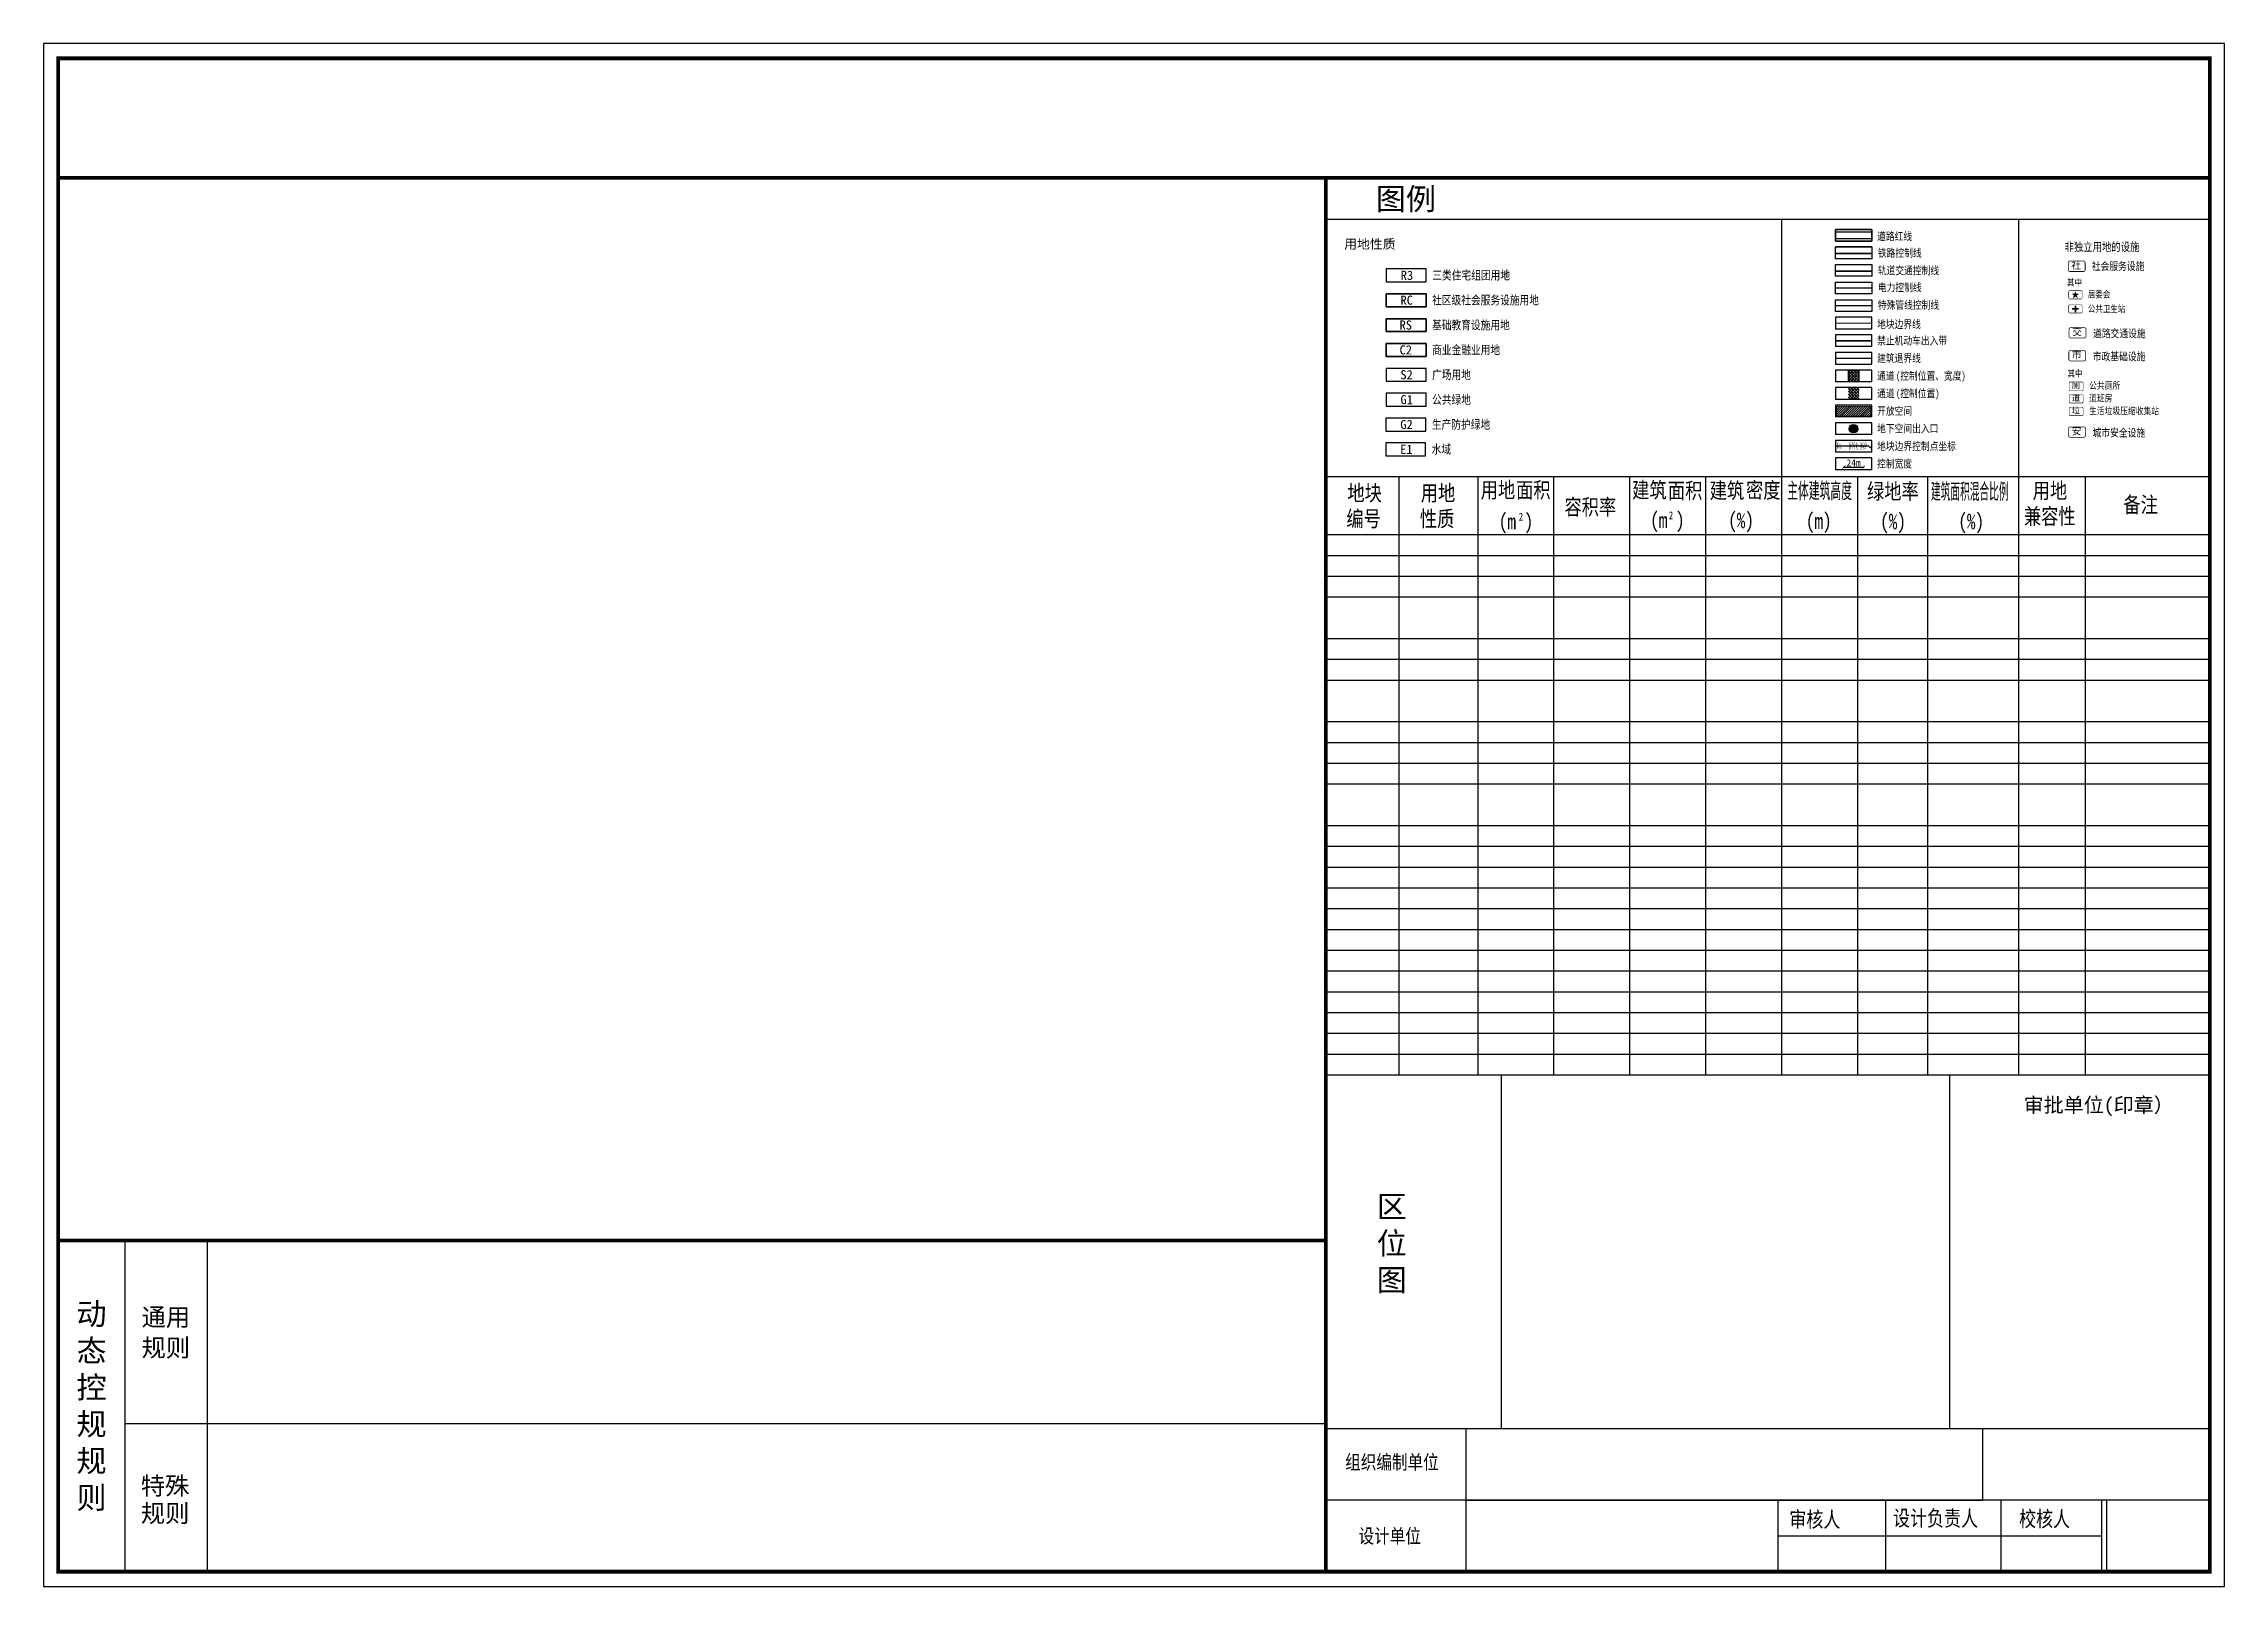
# Model space of a CAD drawing. Extents: x 0 to 420, y 0 to 297.
import ezdxf
from ezdxf.enums import TextEntityAlignment as Align

# ---------------------------------------------------------------- set-up
doc = ezdxf.new("R2010")
doc.units = 0
for name, pattern in [('01$0$ACAD_ISO10W100', [18.5, 12, -3, 0.5, -3]), ('01$0$DASHED', [0.75, 0.5, -0.25]), ('DASH1', [1.5, 1, -0.5])]:
    doc.linetypes.add(name, pattern=pattern)
doc.layers.add('02 图框', color=7, linetype='Continuous')
doc.styles.add('HT', font='')
doc.styles.add('st', font='')
doc.styles.get("Standard").update_dxf_attribs({"font": 'simhei.ttf'})
doc.styles.add('地块编号', font='')
doc.styles.add('宋体', font='', dxfattribs={"height": 100})
doc.styles.add('黑体', font='simhei.ttf')
doc.styles.get('HT').set_extended_font_data('SimSun')
doc.styles.get('st').set_extended_font_data('SimSun')
doc.styles.get('地块编号').set_extended_font_data('SimSun')
doc.styles.get('宋体').set_extended_font_data('SimSun')
doc.linetypes.add('BATTING', pattern='A,0.00254,-2.54,[134,ltypeshp.shx,S=2.54,R=0,X=-2.54,Y=0],-5.08,[134,ltypeshp.shx,S=2.54,R=180,X=2.54,Y=0],-2.54', length=10.16254)
doc.linetypes.add('TRACKS', pattern='A,3.81,[130,ltypeshp.shx,S=6.35,R=0,X=0,Y=0],3.81', length=7.62)
pattern_1 = [(45, (-114.0024, 70.00737), (-0.27629943, 0.27629943), []), (135, (-114.0024, 70.00737), (-0.27629943, -0.27629943), [])]

# ---------------------------------------------------------------- blocks, each defined once
blk = doc.blocks.new('cood')
blk.add_line((0, 0), (66.7, 0))
for s, p in [('X=', (2.1, 0.7)), ('Y=', (2.6, -7.3))]:
    blk.add_text(s, height=6).set_placement(p)
for tag, p in [('X', (64.6, 0.9)), ('Y', (64.6, -7.3))]:
    blk.add_attdef(tag, text='', height=6).set_placement(p, align=Align.RIGHT)
blk = doc.blocks.new('_ArchTick')
at = {"color": 0, "linetype": 'ByBlock', "const_width": 0.15}
blk.add_lwpolyline([(-0.5, -0.5), (0.5, 0.5)], dxfattribs=at)

msp = doc.modelspace()

# ---------------------------------------------------------------- hatches: boundary and pattern name
at = {"layer": '02 图框'}
for points in [[(391.3, 248.31), (391.76, 247.94), (391.57, 248.52), (392.05, 248.87), (391.45, 248.87), (391.29, 249.37), (391.12, 248.87), (390.59, 248.87), (391.01, 248.54), (390.81, 247.94)], [(391.93, 246.08), (391.47, 246.08), (391.47, 246.54), (391.14, 246.54), (391.14, 246.08), (390.68, 246.08), (390.68, 245.76), (391.14, 245.76), (391.14, 245.3), (391.47, 245.3), (391.47, 245.76), (391.93, 245.76)]]:
    msp.add_hatch(color=22, dxfattribs=at).paths.add_polyline_path(points)
h = msp.add_hatch(dxfattribs=at)
h.set_pattern_fill('ANSI37', color=4, scale=3.125971, style=0)
h.set_pattern_definition(pattern_1)
h.paths.add_polyline_path([(349.59, 234.16), (347.6, 234.16), (347.6, 231.9), (349.59, 231.9)])
at = {"layer": '02 图框', "ltscale": 0.5}
h = msp.add_hatch(dxfattribs=at)
h.set_pattern_fill('ANSI31', color=64, scale=2.500777, style=0)
h.set_pattern_definition([(45, (-114.0024, 70.00737), (-0.22103955, 0.22103955), [])])
h.paths.add_polyline_path([(351.87, 225.33), (351.87, 227.19), (345.31, 227.19), (345.31, 225.33)])
at = {"layer": '02 图框'}
h = msp.add_hatch(dxfattribs=at)
h.set_pattern_fill('ANSI37', color=4, scale=3.125971, style=0)
h.set_pattern_definition(pattern_1)
h.paths.add_polyline_path([(349.59, 230.77), (347.6, 230.77), (347.6, 228.51), (349.59, 228.51)])
h = msp.add_hatch(color=1, dxfattribs=at)
edge = h.paths.add_edge_path()
edge.add_arc((348.59, 222.87), 0.826, 0, 360)

# ---------------------------------------------------------------- linework, layer by layer
for p, q in [((334.7, 263.19), (334.7, 98.47)), ((352.07, 261.24), (345.11, 261.24)), ((345.11, 261.24), (345.11, 258.98)), ((352.07, 258.98), (352.07, 261.24)), ((380.36, 263.19), (380.36, 98.47)), ((345.11, 258.98), (352.07, 258.98)), ((352.07, 257.85), (345.11, 257.85)), ((352.07, 244.31), (345.11, 244.31)), ((345.11, 244.31), (345.11, 242.06)), ((352.07, 242.06), (352.07, 244.31)), ((352.07, 242.06), (345.11, 242.06)), ((352.07, 240.93), (345.11, 240.93)), ((345.11, 240.93), (345.11, 238.67)), ((352.07, 238.67), (352.07, 240.93)), ((352.07, 238.67), (345.11, 238.67)), ((352.07, 237.54), (345.11, 237.54)), ((345.11, 237.54), (345.11, 235.28)), ((345.11, 235.28), (352.07, 235.28)), ((352.07, 235.28), (352.07, 237.54)), ((352.07, 234.16), (345.11, 234.16)), ((345.11, 234.16), (345.11, 231.9)), ((352.07, 231.9), (345.11, 231.9)), ((352.07, 231.9), (352.07, 234.16)), ((352.07, 230.77), (345.11, 230.77)), ((345.11, 230.77), (345.11, 228.51)), ((352.07, 228.51), (345.11, 228.51)), ((352.07, 227.39), (345.11, 227.39)), ((345.11, 227.39), (345.11, 225.13)), ((352.07, 228.51), (352.07, 230.77)), ((352.07, 225.13), (352.07, 227.39)), ((352.07, 225.13), (345.11, 225.13)), ((352.07, 224), (345.11, 224)), ((345.11, 224), (345.11, 221.74)), ((352.07, 221.74), (352.07, 224)), ((352.07, 221.74), (345.11, 221.74)), ((352.07, 220.62), (345.11, 220.62)), ((345.11, 220.62), (345.11, 218.36)), ((352.07, 219.04), (351.35, 219.55)), ((352.07, 218.36), (352.07, 220.62)), ((352.07, 218.36), (345.11, 218.36)), ((352.07, 217.23), (345.11, 217.23)), ((345.11, 217.23), (345.11, 214.97)), ((352.07, 214.97), (345.11, 214.97)), ((346.72, 215.6), (346.72, 215.36)), ((346.72, 215.48), (350.47, 215.48)), ((350.47, 215.6), (350.47, 215.36)), ((352.07, 214.97), (352.07, 217.23)), ((276.19, 213.64), (276.19, 98.47)), ((290.82, 213.64), (290.82, 98.47)), ((305.45, 213.64), (305.45, 98.47)), ((320.07, 213.64), (320.07, 98.47)), ((349.33, 213.64), (349.33, 98.47)), ((362.81, 213.64), (362.81, 98.47)), ((393.21, 213.64), (393.21, 98.47)), ((31.53, 66.58), (31.53, 2.83))]:
    msp.add_line(p, q, dxfattribs=at)
for points in [[(420, 297), (0, 297), (0, 0), (420, 0)], [(345.11, 261.24), (352.07, 261.24), (352.07, 258.98), (345.11, 258.98)], [(345.11, 257.85), (352.07, 257.85), (352.07, 255.6), (345.11, 255.6)], [(345.11, 254.47), (352.07, 254.47), (352.07, 252.21), (345.11, 252.21)], [(258.55, 248.84), (266.25, 248.84), (266.25, 246.35), (258.55, 246.35)], [(345.11, 251.08), (352.07, 251.08), (352.07, 248.83), (345.11, 248.83)], [(258.55, 244.05), (266.25, 244.05), (266.25, 241.56), (258.55, 241.56)], [(345.11, 247.7), (352.07, 247.7), (352.07, 245.44), (345.11, 245.44)], [(258.55, 239.27), (266.25, 239.27), (266.25, 236.77), (258.55, 236.77)], [(280.76, 98.47), (367.09, 98.47), (367.09, 30.32), (280.76, 30.32)]]:
    msp.add_lwpolyline(points, close=True, dxfattribs=at)
at = {"layer": '02 图框', "const_width": 0.707}
msp.add_lwpolyline([(417.17, 294.17), (2.83, 294.17), (2.83, 2.83), (417.17, 2.83)], close=True, dxfattribs=at)
for points in [[(2.83, 271.19), (417.17, 271.19)], [(246.94, 271.19), (246.94, 2.83)], [(2.82, 66.58), (246.94, 66.58)], [(2.82, 66.58), (246.94, 66.58)], [(2.82, 66.58), (246.94, 66.58)]]:
    msp.add_lwpolyline(points, dxfattribs=at)
at = {"layer": '02 图框'}
for points in [[(246.94, 263.19), (417.17, 263.19)], [(258.59, 251.13), (266.28, 251.13), (266.28, 253.63), (258.59, 253.63), (258.59, 251.13)], [(258.59, 251.13), (266.28, 251.13), (266.28, 253.63), (258.59, 253.63), (258.59, 251.13)], [(258.55, 246.35), (266.25, 246.35), (266.25, 248.84), (258.55, 248.84), (258.55, 246.35)], [(258.55, 241.56), (266.25, 241.56), (266.25, 244.05), (258.55, 244.05), (258.55, 241.56)], [(258.55, 236.77), (266.25, 236.77), (266.25, 239.27), (258.55, 239.27), (258.55, 236.77)], [(258.55, 231.99), (266.25, 231.99), (266.25, 234.48), (258.55, 234.48), (258.55, 231.99)], [(258.55, 231.99), (266.25, 231.99), (266.25, 234.48), (258.55, 234.48), (258.55, 231.99)], [(258.55, 227.2), (266.25, 227.2), (266.25, 229.69), (258.55, 229.69), (258.55, 227.2)], [(258.55, 227.2), (266.25, 227.2), (266.25, 229.69), (258.55, 229.69), (258.55, 227.2)], [(258.52, 222.41), (266.21, 222.41), (266.21, 224.91), (258.52, 224.91), (258.52, 222.41)], [(258.52, 222.41), (266.21, 222.41), (266.21, 224.91), (258.52, 224.91), (258.52, 222.41)], [(258.48, 220.12), (258.48, 217.62), (266.17, 217.62), (266.17, 220.12), (258.48, 220.12)], [(258.48, 217.62), (266.17, 217.62), (266.17, 220.12), (258.48, 220.12), (258.48, 217.62)], [(246.94, 213.64), (417.17, 213.64)], [(261.09, 98.47), (261.09, 213.64)], [(246.94, 202.47), (417.17, 202.47)], [(246.94, 198.47), (417.17, 198.47)], [(246.94, 194.47), (417.17, 194.47)], [(246.94, 190.47), (417.17, 190.47)], [(246.94, 182.47), (417.17, 182.47)], [(246.94, 178.47), (417.17, 178.47)], [(246.94, 174.47), (417.17, 174.47)], [(246.94, 166.47), (417.17, 166.47)], [(246.94, 162.47), (417.17, 162.47)], [(246.94, 158.47), (417.17, 158.47)], [(246.94, 154.47), (417.17, 154.47)], [(246.94, 146.47), (417.17, 146.47)], [(246.94, 142.47), (417.17, 142.47)], [(246.94, 138.47), (417.17, 138.47)], [(246.94, 134.47), (417.17, 134.47)], [(246.94, 130.47), (417.17, 130.47)], [(246.94, 126.47), (417.17, 126.47)], [(246.94, 122.47), (417.17, 122.47)], [(246.94, 118.47), (417.17, 118.47)], [(246.94, 114.47), (417.17, 114.47)], [(246.94, 110.47), (417.17, 110.47)], [(246.94, 106.47), (417.17, 106.47)], [(246.94, 102.47), (417.17, 102.47)], [(15.7, 2.83), (15.7, 66.58)], [(15.7, 31.37), (246.94, 31.37)], [(417.17, 30.32), (246.94, 30.32)], [(273.94, 30.32), (273.94, 2.83)], [(417.17, 16.57), (246.94, 16.57)], [(333.98, 16.57), (333.98, 2.93)], [(354.81, 2.93), (354.81, 16.57)], [(377, 2.93), (377, 16.57)], [(396.38, 2.93), (396.38, 16.57)], [(397.38, 2.93), (397.38, 16.57)], [(333.98, 9.75), (396.38, 9.75)], [(2.83, 2.83), (246.94, 2.83)], [(2.83, 2.83), (246.94, 2.83)]]:
    msp.add_lwpolyline(points, dxfattribs=at)
at = {"layer": '02 图框', "color": 1, "linetype": 'Continuous', "ltscale": 2}
for points in [[(345.11, 260.79), (352.07, 260.79)], [(345.11, 259.51), (352.07, 259.51)]]:
    msp.add_lwpolyline(points, dxfattribs=at)
at = {"layer": '02 图框', "color": 42, "linetype": 'TRACKS', "ltscale": 0.01, "const_width": 0.288}
msp.add_lwpolyline([(345.11, 256.59), (352.07, 256.59)], dxfattribs=at)
at = {"layer": '02 图框', "color": 42, "linetype": 'DASH1', "const_width": 0.288}
msp.add_lwpolyline([(345.11, 253.2), (352.07, 253.2)], dxfattribs=at)
at = {"layer": '02 图框', "color": 22}
for points, const_width in [([(392.85, 255.13), (390.26, 255.13, 0.414214), (389.92, 254.79), (389.92, 253.47, 0.414214), (390.26, 253.13), (392.85, 253.13, 0.414214), (393.19, 253.47), (393.19, 254.79, 0.414214)], 0.135), ([(392.34, 249.44), (390.27, 249.44, 0.414214), (390, 249.17), (390, 248.12, 0.414214), (390.27, 247.85), (392.34, 247.85, 0.414214), (392.61, 248.12), (392.61, 249.17, 0.414214)], 0.108), ([(392.34, 246.72), (390.27, 246.72, 0.414214), (390, 246.45), (390, 245.4, 0.414214), (390.27, 245.13), (392.34, 245.13, 0.414214), (392.61, 245.4), (392.61, 246.45, 0.414214)], 0.108)]:
    msp.add_lwpolyline(points, format="xyb", close=True, dxfattribs=dict(at, const_width=const_width))
at = {"layer": '02 图框', "color": 42, "linetype": '01$0$ACAD_ISO10W100', "ltscale": 0.1, "const_width": 0.288}
msp.add_lwpolyline([(345.11, 249.95), (352.07, 249.95)], dxfattribs=at)
at = {"layer": '02 图框', "color": 42, "linetype": 'BATTING', "ltscale": 0.03, "const_width": 0.288}
msp.add_lwpolyline([(345.11, 246.57), (352.07, 246.57)], dxfattribs=at)
at = {"layer": '02 图框', "color": 30, "ltscale": 2, "const_width": 0.313, "flags": 128}
msp.add_lwpolyline([(345.11, 239.76), (352.07, 239.76)], dxfattribs=at)
at = {"layer": '02 图框', "linetype": 'Continuous', "ltscale": 5, "const_width": 0.239}
msp.add_lwpolyline([(345.11, 243.18), (352.07, 243.18)], dxfattribs=at)
at = {"layer": '02 图框', "color": 5, "const_width": 0.135}
msp.add_lwpolyline([(393.01, 242.33), (390.42, 242.33, 0.414214), (390.09, 241.99), (390.09, 240.67, 0.414214), (390.42, 240.34), (393.01, 240.34, 0.414214), (393.35, 240.67), (393.35, 241.99, 0.414214)], format="xyb", close=True, dxfattribs=at)
at = {"layer": '02 图框', "linetype": '01$0$DASHED', "ltscale": 3, "const_width": 0.298}
msp.add_lwpolyline([(345.11, 236.41), (352.07, 236.41)], dxfattribs=at)
at = {"layer": '02 图框', "color": 200}
for points, const_width in [([(392.96, 237.91), (390.37, 237.91, 0.414214), (390.04, 237.57), (390.04, 236.25, 0.414214), (390.37, 235.92), (392.96, 235.92, 0.414214), (393.3, 236.25), (393.3, 237.57, 0.414214)], 0.135), ([(392.53, 231.88), (390.38, 231.88, 0.414214), (390.1, 231.6), (390.1, 230.51, 0.414214), (390.38, 230.23), (392.53, 230.23, 0.414214), (392.81, 230.51), (392.81, 231.6, 0.414214)], 0.112), ([(392.53, 229.46), (390.38, 229.46, 0.414214), (390.1, 229.18), (390.1, 228.09, 0.414214), (390.38, 227.81), (392.53, 227.81, 0.414214), (392.81, 228.09), (392.81, 229.18, 0.414214)], 0.112), ([(392.53, 227.01), (390.38, 227.01, 0.414214), (390.1, 226.73), (390.1, 225.64, 0.414214), (390.38, 225.36), (392.53, 225.36, 0.414214), (392.81, 225.64), (392.81, 226.73, 0.414214)], 0.112)]:
    msp.add_lwpolyline(points, format="xyb", close=True, dxfattribs=dict(at, const_width=const_width))
at = {"layer": '02 图框', "color": 4, "const_width": 0.313}
for points in [[(347.6, 234.16), (347.6, 231.9)], [(349.59, 234.16), (349.59, 231.9)]]:
    msp.add_lwpolyline(points, dxfattribs=at)
at = {"layer": '02 图框', "color": 64, "linetype": 'DASH1', "ltscale": 1.5, "const_width": 0.159, "flags": 128}
msp.add_lwpolyline([(351.87, 227.19), (345.31, 227.19), (345.31, 225.33), (351.87, 225.33)], close=True, dxfattribs=at)
at = {"layer": '02 图框', "color": 132, "const_width": 0.135}
msp.add_lwpolyline([(392.92, 223.22), (390.34, 223.22, 0.414214), (390, 222.88), (390, 221.56, 0.414214), (390.34, 221.22), (392.92, 221.22, 0.414214), (393.26, 221.56), (393.26, 222.88, 0.414214)], format="xyb", close=True, dxfattribs=at)
at = {"layer": '02 图框', "linetype": 'ByBlock'}
msp.add_lwpolyline([(246.94, 98.47), (417.17, 98.47)], dxfattribs=at)
msp.add_lwpolyline([(373.46, 30.32), (273.94, 30.32), (273.94, 16.57), (373.46, 16.57)], close=True, dxfattribs=at)
at = {"layer": '02 图框', "color": 1}
msp.add_circle((348.59, 222.87), 0.826, dxfattribs=at)

# ---------------------------------------------------------------- block references
at = {"layer": '02 图框', "xscale": 0.09358978635094484, "yscale": 0.09358978634872983, "zscale": 0.0935897863485569, "rotation": 0.03370731701226686}
msp.add_blockref('cood', (345.11, 219.55), dxfattribs=at).add_auto_attribs({'Y': '8115.251', 'X': '6266.903'})
at = {"layer": '02 图框', "xscale": 0.6650000000008731, "yscale": 0.6649999999998499, "zscale": 0.6650000000008731, "rotation": 180}
msp.add_blockref('_ArchTick', (346.72, 215.48), dxfattribs=at)
at = {"layer": '02 图框', "xscale": 0.6650000000008731, "yscale": 0.6649999999998499, "zscale": 0.6650000000008731}
msp.add_blockref('_ArchTick', (350.47, 215.48), dxfattribs=at)

# ---------------------------------------------------------------- texts
at = {"layer": '02 图框'}
for s, height, style, p in [('图例', 4.243, '黑体', (256.58, 264.97)), ('R3', 1.759, 'HT', (261.37, 251.52)), ('RC', 1.759, 'HT', (261.32, 246.74)), ('RS', 1.759, 'HT', (261.15, 241.95)), ('C2', 1.759, 'HT', (261.15, 237.16)), ('S2', 1.759, 'HT', (261.3, 232.38)), ('G1', 1.759, 'HT', (261.33, 227.59)), ('G2', 1.759, 'HT', (261.29, 222.8)), ('E1', 1.759, 'HT', (261.25, 218.02))]:
    msp.add_text(s, height=height, dxfattribs=dict(at, style=style)).set_placement(p)
at = {"layer": '02 图框', "color": 7, "style": '宋体', "width": 0.8}
for s, height, p in [('道路红线', 1.505, (353.12, 259.15)), ('非独立用地的设施', 1.612, (389.2, 257.05)), ('社会服务设施', 1.505, (394.47, 253.4)), ('其中', 1.29, (389.67, 250.37)), ('居委会', 1.29, (393.7, 248.09)), ('地块边界线', 1.505, (353.12, 242.22)), ('公共卫生站', 1.29, (393.7, 245.31)), ('禁止机动车出入带', 1.505, (353.12, 239.06)), ('道路交通设施', 1.505, (394.71, 240.45)), ('建筑退界线', 1.505, (353.12, 235.69)), ('市政基础设施', 1.505, (394.66, 236.03)), ('通道', 1.505, (353.12, 232.29)), ('(控制位置、宽度)', 1.505, (356.75, 232.29)), ('其中', 1.29, (389.78, 232.85)), ('公共厕所', 1.338, (393.94, 230.5)), ('通道', 1.505, (353.12, 228.91)), ('开放空间', 1.505, (353.12, 225.52)), ('(控制位置)', 1.505, (356.75, 228.91)), ('道班房', 1.338, (393.94, 228.08)), ('生活垃圾压缩收集站', 1.338, (393.94, 225.63)), ('地下空间出入口', 1.505, (353.12, 222.14)), ('城市安全设施', 1.505, (394.62, 221.34)), ('地块边界控制点坐标', 1.505, (353.12, 218.75)), ('控制宽度', 1.505, (353.12, 215.37))]:
    msp.add_text(s, height=height, dxfattribs=at).set_placement(p)
at = {"layer": '02 图框'}
for s, height, style, width, p in [('铁路控制线', 1.505, 'st', 0.8, (353.26, 255.94)), ('三类住宅组团用地', 1.715, '宋体', 0.8, (267.45, 251.57)), ('轨道交通控制线', 1.505, 'st', 0.8, (353.26, 252.56)), ('社区级社会服务设施用地', 1.7146, '宋体', 0.8, (267.41, 246.78)), ('电力控制线', 1.505, 'st', 0.8, (353.26, 249.31)), ('基础教育设施用地', 1.715, '宋体', 0.8, (267.41, 241.99)), ('特殊管线控制线', 1.505, 'st', 0.8, (353.26, 245.92)), ('商业金融业用地', 1.715, '宋体', 0.8, (267.41, 237.2)), ('广场用地', 1.715, '宋体', 0.8, (267.41, 232.42)), ('公共绿地', 1.715, '宋体', 0.8, (267.41, 227.63)), ('生产防护绿地', 1.715, '宋体', 0.8, (267.37, 222.84)), ('水域', 1.715, '宋体', 0.8, (267.33, 218.06)), ('地块', 3.045, '黑体', 0.8, (251.09, 208.97)), ('用地', 3.045, '黑体', 0.8, (265.23, 208.97)), ('用地', 3.045, '黑体', 0.8, (276.77, 209.55)), ('面积', 3.045, '黑体', 0.8, (283.59, 209.54)), ('建筑', 3.045, '黑体', 0.8, (305.94, 209.54)), ('面积', 3.045, '黑体', 0.8, (312.81, 209.43)), ('建筑', 3.045, '黑体', 0.8, (320.87, 209.44)), ('密度', 3.045, '黑体', 0.8, (327.88, 209.51)), ('主体建筑高度', 3.045, '黑体', 0.5, (335.81, 209.43)), ('绿地率', 3.045, '黑体', 0.8, (351.17, 209.3)), ('建筑面积混合比例', 3.045, '黑体', 0.45, (363.49, 209.29)), ('用地', 3.045, '黑体', 0.8, (383.08, 209.44)), ('备注', 3.045, '黑体', 0.8, (400.56, 206.73)), ('编号', 3.045, '黑体', 0.8, (250.9, 204.02)), ('性质', 3.045, '黑体', 0.8, (265.05, 204.02)), ('(m )', 3.045, '黑体', 0.8, (280.25, 203.5)), ('2', 1.52, '黑体', 0.8, (284.1, 205.17)), ('容积率', 3.045, '黑体', 0.8, (292.9, 206.28)), ('(m )', 3.045, '黑体', 0.8, (309.41, 203.76)), ('2', 1.52, '黑体', 0.8, (313.01, 205.43)), ('(%%%)', 3.045, '黑体', 0.8, (324.43, 203.72)), ('(m)', 3.045, '黑体', 0.8, (339.39, 203.59)), ('(%%%)', 3.045, '黑体', 0.8, (353.7, 203.52)), ('(%%%)', 3.045, '黑体', 0.8, (368.75, 203.52)), ('兼容性', 3.045, '黑体', 0.8, (381.39, 204.49))]:
    msp.add_text(s, height=height, dxfattribs=dict(at, style=style, width=width)).set_placement(p)
at = {"layer": '02 图框', "color": 7, "style": 'HT'}
for s, p in [('通用', (18.86, 50.12)), ('规则', (18.86, 44.22)), ('特殊', (18.72, 17.64)), ('规则', (18.72, 12.34))]:
    msp.add_text(s, height=3.432, dxfattribs=at).set_placement(p)
at = {"layer": '02 图框', "color": 7, "style": '宋体', "width": 0.8}
for s, p in [('审核人', (336.21, 11.42)), ('设计负责人', (356.18, 11.66)), ('校核人', (380.45, 11.53))]:
    msp.add_text(s, height=3, rotation=359.6721, dxfattribs=at).set_placement(p)
at = {"layer": '02 图框', "attachment_point": 1, "style": '黑体'}
for s, insert, char_height, width in [('{\\fSimSun|b0|i0|c134|p2;用地性质}', (250.49, 259.33), 1.8092, 27.9948), ('审批单位(印章）', (381.33, 94.08), 2.829, 43.7687)]:
    msp.add_mtext(s, dxfattribs=dict(at, insert=insert, char_height=char_height, width=width))
at = {"layer": '02 图框', "color": 22, "insert": (390.52, 255), "char_height": 1.3754, "attachment_point": 1, "style": '地块编号'}
msp.add_mtext('{\\fSimHei|b0|i0|c134|p2;社}', dxfattribs=at)
at = {"layer": '02 图框', "color": 5, "insert": (390.68, 242.2), "char_height": 1.3754, "attachment_point": 1, "style": '地块编号'}
msp.add_mtext('{\\fSimHei|b0|i0|c134|p2;交}', dxfattribs=at)
at = {"layer": '02 图框', "color": 200, "attachment_point": 1, "style": '地块编号'}
for s, insert, char_height in [('{\\fSimHei|b0|i0|c134|p2;市}', (390.63, 237.78), 1.3754), ('{\\fSimHei|b0|i0|c134|p2;厕}', (390.6, 231.78), 1.1416), ('{\\fSimHei|b0|i0|c134|p2;垃}', (390.6, 226.9), 1.1416), ('{\\fSimHei|b0|i0|c134|p2;道}', (390.6, 229.36), 1.1416)]:
    msp.add_mtext(s, dxfattribs=dict(at, insert=insert, char_height=char_height))
at = {"layer": '02 图框', "color": 132, "insert": (390.59, 223.09), "char_height": 1.3754, "attachment_point": 1, "style": '地块编号'}
msp.add_mtext('{\\fSimHei|b0|i0|c134|p2;安}', dxfattribs=at)
at = {"layer": '02 图框', "insert": (348.59, 216.31), "char_height": 1.33, "attachment_point": 5}
msp.add_mtext('24m', dxfattribs=at)
at = {"layer": '02 图框', "attachment_point": 1}
for s, insert, char_height, width in [('{\\fSimHei|b0|i0|c134|p2;区位图}', (256.76, 75.24), 4.2429, 6.6707), ('动态控规规则', (6.34, 54.58), 4.243, 6.6709)]:
    msp.add_mtext(s, dxfattribs=dict(at, insert=insert, char_height=char_height, width=width))
at = {"layer": '02 图框', "char_height": 2.2911, "width": 36.8981, "attachment_point": 1, "rotation": 359.9972, "style": '宋体'}
for s, insert in [('{\\H1.2x;\\W0.8;组织编制单位}', (250.68, 25.29)), ('{\\H1.2x;\\W0.8;设计单位}', (253.25, 11.07))]:
    msp.add_mtext(s, dxfattribs=dict(at, insert=insert))

doc.saveas('drawing.dxf')
